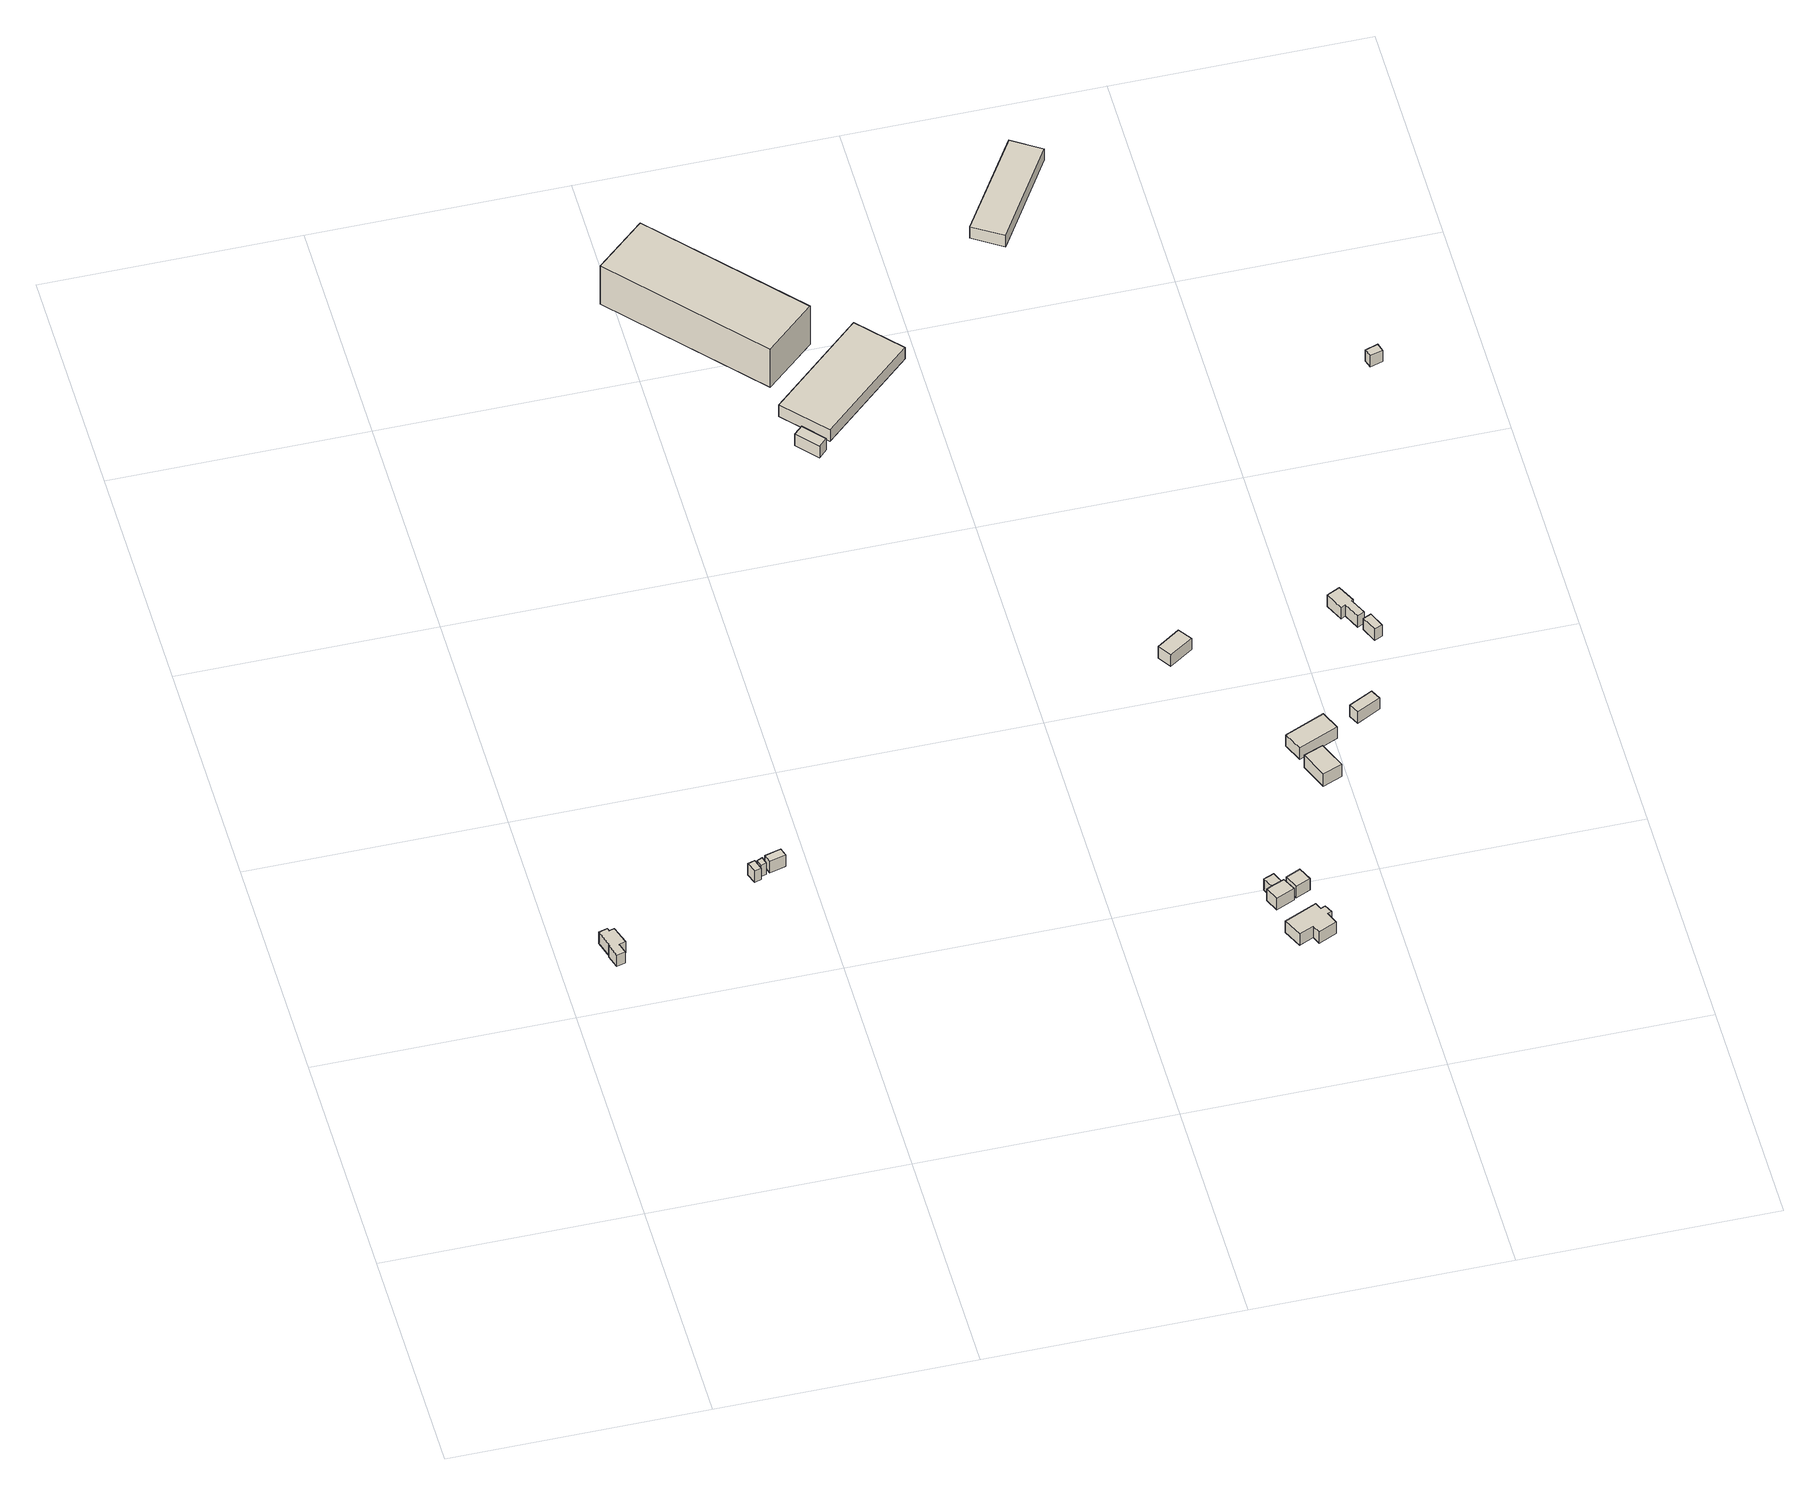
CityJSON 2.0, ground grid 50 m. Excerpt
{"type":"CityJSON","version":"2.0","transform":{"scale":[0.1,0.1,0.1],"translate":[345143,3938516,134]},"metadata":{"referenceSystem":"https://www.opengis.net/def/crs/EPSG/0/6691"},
"CityObjects":{
"building1":{"type":"Building","attributes":{"BuildingIDAttribute.prefecture":"14","BuildingIDAttribute.city":"14151","BuildingDetailAttribute.surveyYear":2015},"geometry":[{"type":"Solid","lod":"1","boundaries":[[[[0,1,2,3,4,5,6,7,8,9]],[[8,10,11,9]],[[7,12,10,8]],[[6,13,12,7]],[[5,14,13,6]],[[4,15,14,5]],[[3,16,15,4]],[[2,17,16,3]],[[1,18,17,2]],[[0,19,18,1]],[[9,11,19,0]],[[10,12,13,14,15,16,17,18,19,11]]]]}]},
"building2":{"type":"Building","attributes":{"BuildingIDAttribute.prefecture":"14","BuildingIDAttribute.city":"14151","BuildingDetailAttribute.surveyYear":2015},"geometry":[{"type":"Solid","lod":"1","boundaries":[[[[20,21,22,23]],[[22,24,25,23]],[[21,26,24,22]],[[20,27,26,21]],[[23,25,27,20]],[[24,26,27,25]]]]}]},
"building3":{"type":"Building","attributes":{"BuildingIDAttribute.prefecture":"14","BuildingIDAttribute.city":"14151","BuildingDetailAttribute.surveyYear":2015},"geometry":[{"type":"Solid","lod":"1","boundaries":[[[[28,29,30,31]],[[30,32,33,31]],[[29,34,32,30]],[[28,35,34,29]],[[31,33,35,28]],[[32,34,35,33]]]]}]},
"building4":{"type":"Building","attributes":{"BuildingIDAttribute.prefecture":"14","BuildingIDAttribute.city":"14151","BuildingDetailAttribute.surveyYear":2015},"geometry":[{"type":"Solid","lod":"1","boundaries":[[[[36,37,38,39]],[[38,40,41,39]],[[37,42,40,38]],[[36,43,42,37]],[[39,41,43,36]],[[40,42,43,41]]]]}]},
"building5":{"type":"Building","attributes":{"BuildingIDAttribute.prefecture":"14","BuildingIDAttribute.city":"14151","BuildingDetailAttribute.surveyYear":2015},"geometry":[{"type":"Solid","lod":"1","boundaries":[[[[44,45,46,47]],[[46,48,49,47]],[[45,50,48,46]],[[44,51,50,45]],[[47,49,51,44]],[[48,50,51,49]]]]}]},
"building6":{"type":"Building","attributes":{"BuildingIDAttribute.prefecture":"14","BuildingIDAttribute.city":"14151","BuildingDetailAttribute.surveyYear":2015},"geometry":[{"type":"Solid","lod":"1","boundaries":[[[[52,53,54,55,56,57]],[[56,58,59,57]],[[55,60,58,56]],[[54,61,60,55]],[[53,62,61,54]],[[52,63,62,53]],[[57,59,63,52]],[[58,60,61,62,63,59]]]]}]},
"building7":{"type":"Building","attributes":{"BuildingIDAttribute.prefecture":"14","BuildingIDAttribute.city":"14151","BuildingDetailAttribute.surveyYear":2015},"geometry":[{"type":"Solid","lod":"1","boundaries":[[[[64,65,66,67]],[[66,68,69,67]],[[65,70,68,66]],[[64,71,70,65]],[[67,69,71,64]],[[68,70,71,69]]]]}]},
"building8":{"type":"Building","attributes":{"usage":"451","storeysAboveGround":1,"BuildingIDAttribute.prefecture":"14","BuildingIDAttribute.city":"14151","BuildingDetailAttribute.totalFloorArea":37.81,"BuildingDetailAttribute.buildingFootprintArea":37.81,"BuildingDetailAttribute.buildingStructureType":"610","BuildingDetailAttribute.buildingStructureOrgType":"2","BuildingDetailAttribute.orgUsage":"200","BuildingDetailAttribute.surveyYear":2015},"geometry":[{"type":"Solid","lod":"1","boundaries":[[[[72,73,74,75,76,77,78,79,80,81]],[[80,82,83,81]],[[79,84,82,80]],[[78,85,84,79]],[[77,86,85,78]],[[76,87,86,77]],[[75,88,87,76]],[[74,89,88,75]],[[73,90,89,74]],[[72,91,90,73]],[[81,83,91,72]],[[82,84,85,86,87,88,89,90,91,83]]]]}]},
"building9":{"type":"Building","attributes":{"usage":"431","measuredHeight":10.7,"storeysAboveGround":1,"BuildingIDAttribute.prefecture":"14","BuildingIDAttribute.city":"14151","BuildingDetailAttribute.totalFloorArea":472.43,"BuildingDetailAttribute.buildingFootprintArea":472.43,"BuildingDetailAttribute.buildingStructureType":"610","BuildingDetailAttribute.buildingStructureOrgType":"2","BuildingDetailAttribute.orgUsage":"143","BuildingDetailAttribute.surveyYear":2015},"geometry":[{"type":"Solid","lod":"1","boundaries":[[[[92,93,94,95]],[[94,96,97,95]],[[93,98,96,94]],[[92,99,98,93]],[[95,97,99,92]],[[96,98,99,97]]]]}]},
"building10":{"type":"Building","attributes":{"BuildingIDAttribute.prefecture":"14","BuildingIDAttribute.city":"14151","BuildingDetailAttribute.surveyYear":2015},"geometry":[{"type":"Solid","lod":"1","boundaries":[[[[100,101,102,103]],[[102,104,105,103]],[[101,106,104,102]],[[100,107,106,101]],[[103,105,107,100]],[[104,106,107,105]]]]}]},
"building11":{"type":"Building","attributes":{"usage":"431","storeysAboveGround":1,"BuildingIDAttribute.prefecture":"14","BuildingIDAttribute.city":"14151","BuildingDetailAttribute.totalFloorArea":260.02,"BuildingDetailAttribute.buildingFootprintArea":260.02,"BuildingDetailAttribute.buildingStructureType":"610","BuildingDetailAttribute.buildingStructureOrgType":"2","BuildingDetailAttribute.orgUsage":"143","BuildingDetailAttribute.surveyYear":2015},"geometry":[{"type":"Solid","lod":"1","boundaries":[[[[108,109,110,111]],[[110,112,113,111]],[[109,114,112,110]],[[108,115,114,109]],[[111,113,115,108]],[[112,114,115,113]]]]}]},
"building12":{"type":"Building","attributes":{"BuildingIDAttribute.prefecture":"14","BuildingIDAttribute.city":"14151","BuildingDetailAttribute.surveyYear":2015},"geometry":[{"type":"Solid","lod":"1","boundaries":[[[[116,117,118,119]],[[118,120,121,119]],[[117,122,120,118]],[[116,123,122,117]],[[119,121,123,116]],[[120,122,123,121]]]]}]},
"building13":{"type":"Building","attributes":{"measuredHeight":3.6,"BuildingIDAttribute.prefecture":"14","BuildingIDAttribute.city":"14151","BuildingDetailAttribute.surveyYear":2015},"geometry":[{"type":"Solid","lod":"1","boundaries":[[[[124,125,126,127]],[[126,128,129,127]],[[125,130,128,126]],[[124,131,130,125]],[[127,129,131,124]],[[128,130,131,129]]]]}]},
"building14":{"type":"Building","attributes":{"usage":"451","measuredHeight":3.4,"storeysAboveGround":1,"BuildingIDAttribute.prefecture":"14","BuildingIDAttribute.city":"14151","BuildingDetailAttribute.totalFloorArea":35.19,"BuildingDetailAttribute.buildingFootprintArea":35.19,"BuildingDetailAttribute.buildingStructureType":"610","BuildingDetailAttribute.buildingStructureOrgType":"2","BuildingDetailAttribute.orgUsage":"200","BuildingDetailAttribute.surveyYear":2015},"geometry":[{"type":"Solid","lod":"1","boundaries":[[[[132,133,134,135]],[[134,136,137,135]],[[133,138,136,134]],[[132,139,138,133]],[[135,137,139,132]],[[136,138,139,137]]]]}]},
"building15":{"type":"Building","attributes":{"BuildingIDAttribute.prefecture":"14","BuildingIDAttribute.city":"14151","BuildingDetailAttribute.surveyYear":2015},"geometry":[{"type":"Solid","lod":"1","boundaries":[[[[140,141,142,143]],[[142,144,145,143]],[[141,146,144,142]],[[140,147,146,141]],[[143,145,147,140]],[[144,146,147,145]]]]}]},
"building16":{"type":"Building","attributes":{"BuildingIDAttribute.prefecture":"14","BuildingIDAttribute.city":"14151","BuildingDetailAttribute.surveyYear":2015},"geometry":[{"type":"Solid","lod":"1","boundaries":[[[[148,149,150,151,152,153,154,155]],[[154,156,157,155]],[[153,158,156,154]],[[152,159,158,153]],[[151,160,159,152]],[[150,161,160,151]],[[149,162,161,150]],[[148,163,162,149]],[[155,157,163,148]],[[156,158,159,160,161,162,163,157]]]]}]},
"building17":{"type":"Building","attributes":{"BuildingIDAttribute.prefecture":"14","BuildingIDAttribute.city":"14151","BuildingDetailAttribute.surveyYear":2015},"geometry":[{"type":"Solid","lod":"1","boundaries":[[[[164,165,166,167]],[[166,168,169,167]],[[165,170,168,166]],[[164,171,170,165]],[[167,169,171,164]],[[168,170,171,169]]]]}]},
"building18":{"type":"Building","attributes":{"usage":"431","storeysAboveGround":1,"BuildingIDAttribute.prefecture":"14","BuildingIDAttribute.city":"14151","BuildingDetailAttribute.totalFloorArea":145.79,"BuildingDetailAttribute.buildingFootprintArea":145.79,"BuildingDetailAttribute.buildingStructureType":"610","BuildingDetailAttribute.buildingStructureOrgType":"2","BuildingDetailAttribute.orgUsage":"143","BuildingDetailAttribute.surveyYear":2015},"geometry":[{"type":"Solid","lod":"1","boundaries":[[[[172,173,174,175]],[[174,176,177,175]],[[173,178,176,174]],[[172,179,178,173]],[[175,177,179,172]],[[176,178,179,177]]]]}]},
"building19":{"type":"Building","attributes":{"BuildingIDAttribute.prefecture":"14","BuildingIDAttribute.city":"14151","BuildingDetailAttribute.surveyYear":2015},"geometry":[{"type":"Solid","lod":"1","boundaries":[[[[180,181,182,183]],[[182,184,185,183]],[[181,186,184,182]],[[180,187,186,181]],[[183,185,187,180]],[[184,186,187,185]]]]}]}
},
"vertices":[
[48,327,339],[35,323,339],[41,303,339],[24,298,339],[16,325,339],[18,325,339],[7,362,339],[24,367,339],[26,361,339],[36,364,339],[26,361,369],[36,364,369],[24,367,369],[7,362,369],[18,325,369],[16,325,369],[24,298,369],[41,303,369],[35,323,369],[48,327,369],
[309,457,342],[323,462,342],[330,440,342],[317,436,342],[330,440,372],[317,436,372],[323,462,372],[309,457,372],
[328,461,342],[338,465,342],[342,450,342],[332,447,342],[342,450,372],[332,447,372],[338,465,372],[328,461,372],
[349,452,342],[344,469,342],[376,478,342],[381,461,342],[376,478,372],[381,461,372],[344,469,372],[349,452,372],
[710,1639,170],[746,1598,170],[729,1582,170],[693,1623,170],[729,1582,200],[693,1623,200],[746,1598,200],[710,1639,200],
[1207,103,380],[1195,130,380],[1207,136,380],[1227,144,380],[1231,146,380],[1244,119,380],[1231,146,410],[1244,119,410],[1227,144,410],[1207,136,410],[1195,130,410],[1207,103,410],
[1197,158,378],[1217,166,378],[1227,144,378],[1207,136,378],[1227,144,408],[1207,136,408],[1217,166,408],[1197,158,408],
[1272,73,381],[1278,59,381],[1287,63,381],[1295,47,381],[1287,44,381],[1297,19,381],[1261,3,381],[1254,19,381],[1225,7,381],[1208,44,381],[1225,7,411],[1208,44,411],[1254,19,411],[1261,3,411],[1297,19,411],[1287,44,411],[1295,47,411],[1287,63,411],[1278,59,411],[1272,73,411],
[725,1927,0],[477,2203,0],[574,2289,0],[821,2013,0],[574,2289,101],[821,2013,101],[477,2203,101],[725,1927,101],
[1249,125,378],[1237,152,378],[1266,165,378],[1278,138,378],[1266,165,408],[1278,138,408],[1237,152,408],[1249,125,408],
[760,1627,159],[685,1710,159],[867,1875,159],[942,1792,159],[867,1875,189],[942,1792,189],[685,1710,189],[760,1627,189],
[1223,792,351],[1176,761,351],[1159,787,351],[1205,818,351],[1159,787,381],[1205,818,381],[1176,761,381],[1223,792,381],
[1404,401,372],[1366,386,372],[1344,440,372],[1382,455,372],[1344,440,405],[1382,455,405],[1366,386,405],[1404,401,405],
[1342,464,369],[1325,502,369],[1404,536,369],[1420,498,369],[1404,536,399],[1420,498,399],[1325,502,399],[1342,464,399],
[1502,568,370],[1512,548,370],[1465,524,370],[1455,544,370],[1465,524,400],[1455,544,400],[1512,548,400],[1502,568,400],
[1484,824,364],[1510,836,364],[1527,801,364],[1524,799,364],[1539,767,364],[1525,760,364],[1510,792,364],[1501,787,364],[1510,792,394],[1501,787,394],[1525,760,394],[1539,767,394],[1524,799,394],[1527,801,394],[1510,836,394],[1484,824,394],
[1533,750,366],[1549,757,366],[1562,726,366],[1546,719,366],[1562,726,396],[1546,719,396],[1549,757,396],[1533,750,396],
[1140,2097,110],[1262,2288,110],[1319,2251,110],[1198,2060,110],[1319,2251,140],[1198,2060,140],[1262,2288,140],[1140,2097,140],
[1739,1419,328],[1714,1412,328],[1709,1428,328],[1734,1436,328],[1709,1428,358],[1734,1436,358],[1714,1412,358],[1739,1419,358]
]}
